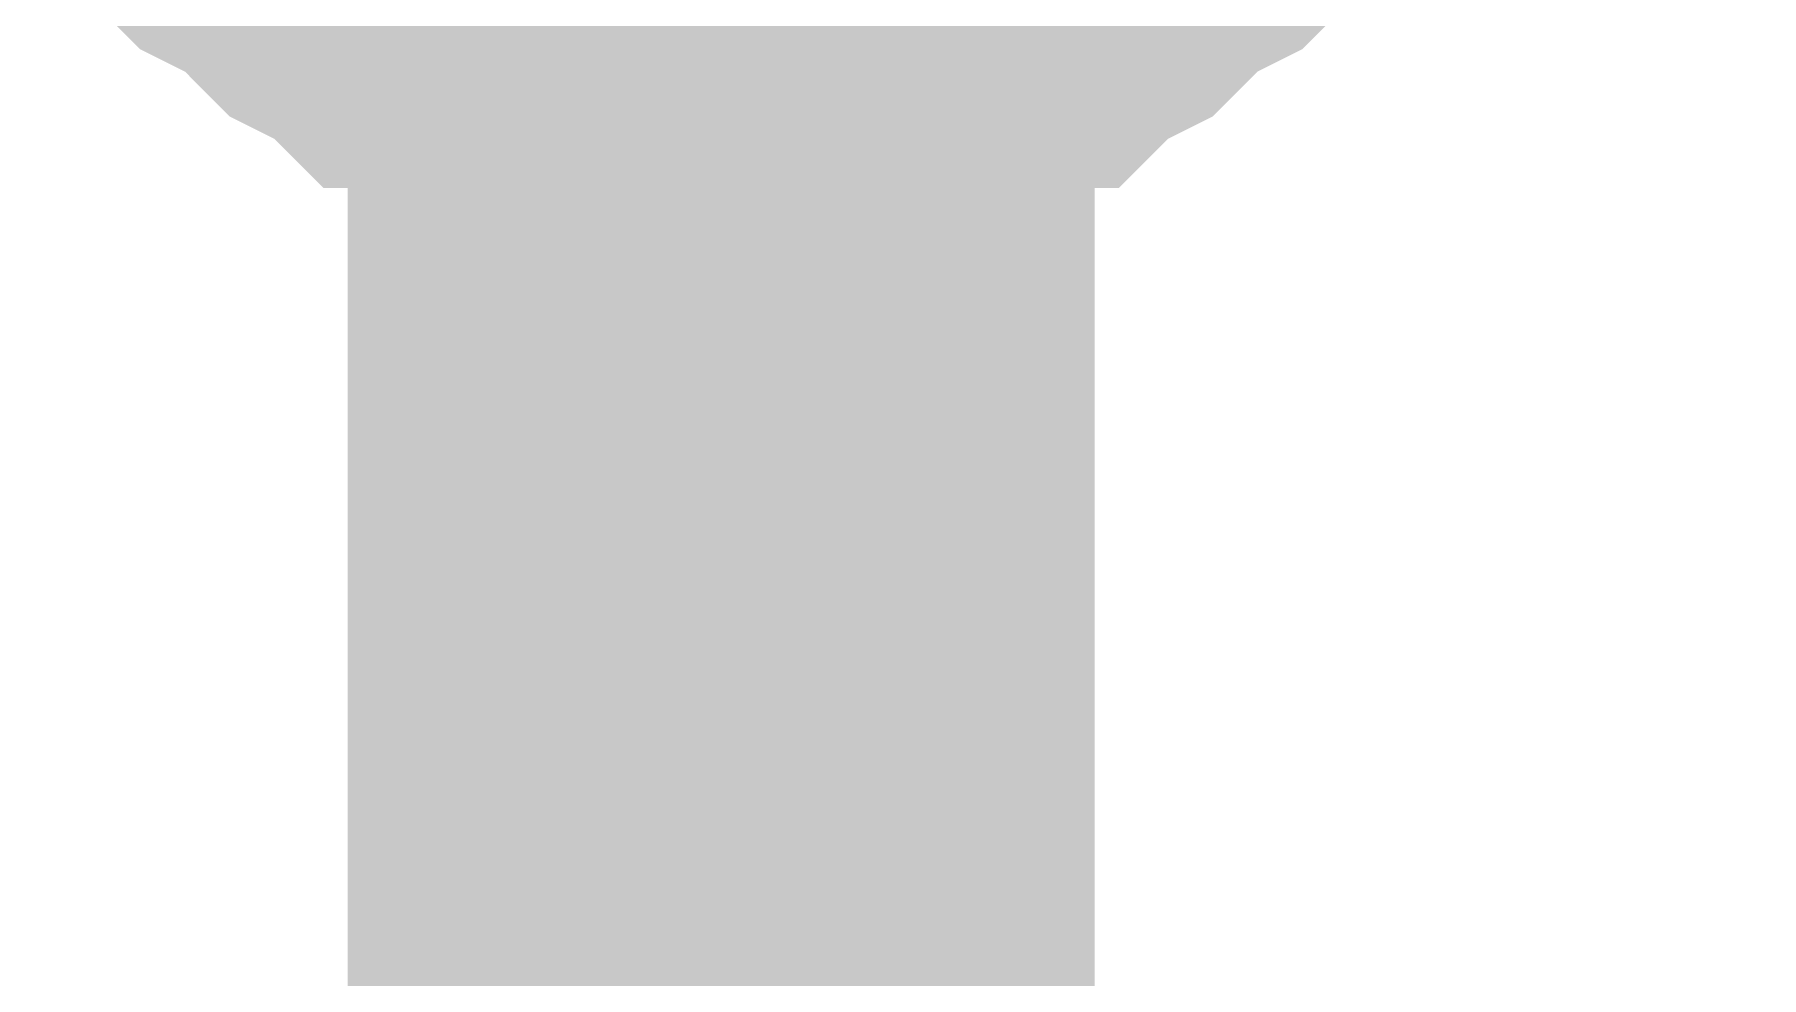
# Model space of a CAD drawing. Header units: inches. Extents: x 0 to 841, y 0 to 594.
# Drawn here: x 379.32 to 381.052, y 550.858 to 551.803 of the extents above; entities that cross this region are included whole.
import ezdxf

# ---------------------------------------------------------------- set-up
doc = ezdxf.new("R2010")
doc.units = ezdxf.units.IN
doc.layers.add('Sheet', color=255, linetype='Continuous')

msp = doc.modelspace()

# ---------------------------------------------------------------- linework, layer by layer
at = {"layer": 'Sheet'}
for points in [[(387.5095, 567.4982, 0.7493, 0.7493, 0), (380.0086, 567.4982, 0.7493, 0.7493, 0), (380.0086, 552.4955, 0.7493, 0.7493, 0), (380.0086, 552.4955, 0.7493, 0.7493, 0), (380.0086, 549.98, 0.7493, 0.7493, 0)], [(380.0086, 551.7319, 0.2997, 0.2997, 0), (379.9637, 551.7319, 0.2997, 0.2997, 0), (379.9187, 551.7319, 0.2997, 0.2997, 0), (379.8963, 551.7319, 0.2997, 0.2997, 0), (379.8514, 551.7543, 0.2997, 0.2997, 0), (379.8065, 551.7543, 0.2997, 0.2997, 0), (379.784, 551.7768, 0.2997, 0.2997, 0), (379.7391, 551.7768, 0.2997, 0.2997, 0), (379.7166, 551.7992, 0.2997, 0.2997, 0), (379.6717, 551.7992, 0.2997, 0.2997, 0), (379.6492, 551.8217, 0.2997, 0.2997, 0), (379.6043, 551.8441, 0.2997, 0.2997, 0), (379.5819, 551.8666, 0.2997, 0.2997, 0), (379.5594, 551.8891, 0.2997, 0.2997, 0), (379.5145, 551.9115, 0.2997, 0.2997, 0), (379.492, 551.934, 0.2997, 0.2997, 0), (379.4696, 551.9564, 0.2997, 0.2997, 0)], [(380.0086, 551.7319, 0.2997, 0.2997, 0), (379.9637, 551.7319, 0.2997, 0.2997, 0), (379.9187, 551.7319, 0.2997, 0.2997, 0), (379.8963, 551.7319, 0.2997, 0.2997, 0), (379.8514, 551.7543, 0.2997, 0.2997, 0), (379.8065, 551.7543, 0.2997, 0.2997, 0), (379.784, 551.7768, 0.2997, 0.2997, 0), (379.7391, 551.7768, 0.2997, 0.2997, 0), (379.7166, 551.7992, 0.2997, 0.2997, 0), (379.6717, 551.7992, 0.2997, 0.2997, 0), (379.6492, 551.8217, 0.2997, 0.2997, 0), (379.6043, 551.8441, 0.2997, 0.2997, 0), (379.5819, 551.8666, 0.2997, 0.2997, 0), (379.5594, 551.8891, 0.2997, 0.2997, 0), (379.5145, 551.9115, 0.2997, 0.2997, 0), (379.492, 551.934, 0.2997, 0.2997, 0), (379.4696, 551.9564, 0.2997, 0.2997, 0)], [(380.0086, 551.7319, 0.2997, 0.2997, 0), (379.9637, 551.7319, 0.2997, 0.2997, 0), (379.9187, 551.7319, 0.2997, 0.2997, 0), (379.8963, 551.7319, 0.2997, 0.2997, 0), (379.8514, 551.7543, 0.2997, 0.2997, 0), (379.8065, 551.7543, 0.2997, 0.2997, 0), (379.784, 551.7768, 0.2997, 0.2997, 0), (379.7391, 551.7768, 0.2997, 0.2997, 0), (379.7166, 551.7992, 0.2997, 0.2997, 0), (379.6717, 551.7992, 0.2997, 0.2997, 0), (379.6492, 551.8217, 0.2997, 0.2997, 0), (379.6043, 551.8441, 0.2997, 0.2997, 0), (379.5819, 551.8666, 0.2997, 0.2997, 0), (379.5594, 551.8891, 0.2997, 0.2997, 0), (379.5145, 551.9115, 0.2997, 0.2997, 0), (379.492, 551.934, 0.2997, 0.2997, 0), (379.4696, 551.9564, 0.2997, 0.2997, 0)], [(380.0086, 551.7319, 0.2997, 0.2997, 0), (379.9637, 551.7319, 0.2997, 0.2997, 0), (379.9187, 551.7319, 0.2997, 0.2997, 0), (379.8963, 551.7319, 0.2997, 0.2997, 0), (379.8514, 551.7543, 0.2997, 0.2997, 0), (379.8065, 551.7543, 0.2997, 0.2997, 0), (379.784, 551.7768, 0.2997, 0.2997, 0), (379.7391, 551.7768, 0.2997, 0.2997, 0), (379.7166, 551.7992, 0.2997, 0.2997, 0), (379.6717, 551.7992, 0.2997, 0.2997, 0), (379.6492, 551.8217, 0.2997, 0.2997, 0), (379.6043, 551.8441, 0.2997, 0.2997, 0), (379.5819, 551.8666, 0.2997, 0.2997, 0), (379.5594, 551.8891, 0.2997, 0.2997, 0), (379.5145, 551.9115, 0.2997, 0.2997, 0), (379.492, 551.934, 0.2997, 0.2997, 0), (379.4696, 551.9564, 0.2997, 0.2997, 0)], [(380.5476, 551.9564, 0.2997, 0.2997, 0), (380.5251, 551.934, 0.2997, 0.2997, 0), (380.5026, 551.9115, 0.2997, 0.2997, 0), (380.4577, 551.8891, 0.2997, 0.2997, 0), (380.4353, 551.8666, 0.2997, 0.2997, 0), (380.4128, 551.8441, 0.2997, 0.2997, 0), (380.3679, 551.8217, 0.2997, 0.2997, 0), (380.3454, 551.7992, 0.2997, 0.2997, 0), (380.3005, 551.7992, 0.2997, 0.2997, 0), (380.2781, 551.7768, 0.2997, 0.2997, 0), (380.2331, 551.7768, 0.2997, 0.2997, 0), (380.2107, 551.7543, 0.2997, 0.2997, 0), (380.1658, 551.7543, 0.2997, 0.2997, 0), (380.1209, 551.7319, 0.2997, 0.2997, 0), (380.0984, 551.7319, 0.2997, 0.2997, 0), (380.0535, 551.7319, 0.2997, 0.2997, 0), (380.0086, 551.7319, 0.2997, 0.2997, 0)], [(380.5476, 551.9564, 0.2997, 0.2997, 0), (380.5251, 551.934, 0.2997, 0.2997, 0), (380.5026, 551.9115, 0.2997, 0.2997, 0), (380.4577, 551.8891, 0.2997, 0.2997, 0), (380.4353, 551.8666, 0.2997, 0.2997, 0), (380.4128, 551.8441, 0.2997, 0.2997, 0), (380.3679, 551.8217, 0.2997, 0.2997, 0), (380.3454, 551.7992, 0.2997, 0.2997, 0), (380.3005, 551.7992, 0.2997, 0.2997, 0), (380.2781, 551.7768, 0.2997, 0.2997, 0), (380.2331, 551.7768, 0.2997, 0.2997, 0), (380.2107, 551.7543, 0.2997, 0.2997, 0), (380.1658, 551.7543, 0.2997, 0.2997, 0), (380.1209, 551.7319, 0.2997, 0.2997, 0), (380.0984, 551.7319, 0.2997, 0.2997, 0), (380.0535, 551.7319, 0.2997, 0.2997, 0), (380.0086, 551.7319, 0.2997, 0.2997, 0)], [(380.5476, 551.9564, 0.2997, 0.2997, 0), (380.5251, 551.934, 0.2997, 0.2997, 0), (380.5026, 551.9115, 0.2997, 0.2997, 0), (380.4577, 551.8891, 0.2997, 0.2997, 0), (380.4353, 551.8666, 0.2997, 0.2997, 0), (380.4128, 551.8441, 0.2997, 0.2997, 0), (380.3679, 551.8217, 0.2997, 0.2997, 0), (380.3454, 551.7992, 0.2997, 0.2997, 0), (380.3005, 551.7992, 0.2997, 0.2997, 0), (380.2781, 551.7768, 0.2997, 0.2997, 0), (380.2331, 551.7768, 0.2997, 0.2997, 0), (380.2107, 551.7543, 0.2997, 0.2997, 0), (380.1658, 551.7543, 0.2997, 0.2997, 0), (380.1209, 551.7319, 0.2997, 0.2997, 0), (380.0984, 551.7319, 0.2997, 0.2997, 0), (380.0535, 551.7319, 0.2997, 0.2997, 0), (380.0086, 551.7319, 0.2997, 0.2997, 0)], [(380.5476, 551.9564, 0.2997, 0.2997, 0), (380.5251, 551.934, 0.2997, 0.2997, 0), (380.5026, 551.9115, 0.2997, 0.2997, 0), (380.4577, 551.8891, 0.2997, 0.2997, 0), (380.4353, 551.8666, 0.2997, 0.2997, 0), (380.4128, 551.8441, 0.2997, 0.2997, 0), (380.3679, 551.8217, 0.2997, 0.2997, 0), (380.3454, 551.7992, 0.2997, 0.2997, 0), (380.3005, 551.7992, 0.2997, 0.2997, 0), (380.2781, 551.7768, 0.2997, 0.2997, 0), (380.2331, 551.7768, 0.2997, 0.2997, 0), (380.2107, 551.7543, 0.2997, 0.2997, 0), (380.1658, 551.7543, 0.2997, 0.2997, 0), (380.1209, 551.7319, 0.2997, 0.2997, 0), (380.0984, 551.7319, 0.2997, 0.2997, 0), (380.0535, 551.7319, 0.2997, 0.2997, 0), (380.0086, 551.7319, 0.2997, 0.2997, 0)], [(380.0086, 551.7319, 0.0991, 0.0991, 0), (379.9637, 551.7319, 0.0991, 0.0991, 0), (379.9187, 551.7319, 0.0991, 0.0991, 0), (379.8963, 551.7319, 0.0991, 0.0991, 0), (379.8514, 551.7543, 0.0991, 0.0991, 0), (379.8065, 551.7543, 0.0991, 0.0991, 0), (379.784, 551.7768, 0.0991, 0.0991, 0), (379.7391, 551.7768, 0.0991, 0.0991, 0), (379.7166, 551.7992, 0.0991, 0.0991, 0), (379.6717, 551.7992, 0.0991, 0.0991, 0), (379.6492, 551.8217, 0.0991, 0.0991, 0), (379.6043, 551.8441, 0.0991, 0.0991, 0), (379.5819, 551.8666, 0.0991, 0.0991, 0)], [(380.0086, 551.7319, 0.0991, 0.0991, 0), (379.9637, 551.7319, 0.0991, 0.0991, 0), (379.9187, 551.7319, 0.0991, 0.0991, 0), (379.8963, 551.7319, 0.0991, 0.0991, 0), (379.8514, 551.7543, 0.0991, 0.0991, 0), (379.8065, 551.7543, 0.0991, 0.0991, 0), (379.784, 551.7768, 0.0991, 0.0991, 0), (379.7391, 551.7768, 0.0991, 0.0991, 0), (379.7166, 551.7992, 0.0991, 0.0991, 0), (379.6717, 551.7992, 0.0991, 0.0991, 0), (379.6492, 551.8217, 0.0991, 0.0991, 0), (379.6043, 551.8441, 0.0991, 0.0991, 0), (379.5819, 551.8666, 0.0991, 0.0991, 0)], [(380.0086, 551.7319, 0.0991, 0.0991, 0), (379.9637, 551.7319, 0.0991, 0.0991, 0), (379.9187, 551.7319, 0.0991, 0.0991, 0), (379.8963, 551.7319, 0.0991, 0.0991, 0), (379.8514, 551.7543, 0.0991, 0.0991, 0), (379.8065, 551.7543, 0.0991, 0.0991, 0), (379.784, 551.7768, 0.0991, 0.0991, 0), (379.7391, 551.7768, 0.0991, 0.0991, 0), (379.7166, 551.7992, 0.0991, 0.0991, 0), (379.6717, 551.7992, 0.0991, 0.0991, 0), (379.6492, 551.8217, 0.0991, 0.0991, 0), (379.6043, 551.8441, 0.0991, 0.0991, 0), (379.5819, 551.8666, 0.0991, 0.0991, 0)], [(380.0086, 551.7319, 0.0991, 0.0991, 0), (379.9637, 551.7319, 0.0991, 0.0991, 0), (379.9187, 551.7319, 0.0991, 0.0991, 0), (379.8963, 551.7319, 0.0991, 0.0991, 0), (379.8514, 551.7543, 0.0991, 0.0991, 0), (379.8065, 551.7543, 0.0991, 0.0991, 0), (379.784, 551.7768, 0.0991, 0.0991, 0), (379.7391, 551.7768, 0.0991, 0.0991, 0), (379.7166, 551.7992, 0.0991, 0.0991, 0), (379.6717, 551.7992, 0.0991, 0.0991, 0), (379.6492, 551.8217, 0.0991, 0.0991, 0), (379.6043, 551.8441, 0.0991, 0.0991, 0), (379.5819, 551.8666, 0.0991, 0.0991, 0)], [(380.4353, 551.8666, 0.0991, 0.0991, 0), (380.4128, 551.8441, 0.0991, 0.0991, 0), (380.3679, 551.8217, 0.0991, 0.0991, 0), (380.3454, 551.7992, 0.0991, 0.0991, 0), (380.3005, 551.7992, 0.0991, 0.0991, 0), (380.2781, 551.7768, 0.0991, 0.0991, 0), (380.2331, 551.7768, 0.0991, 0.0991, 0), (380.2107, 551.7543, 0.0991, 0.0991, 0), (380.1658, 551.7543, 0.0991, 0.0991, 0), (380.1209, 551.7319, 0.0991, 0.0991, 0), (380.0984, 551.7319, 0.0991, 0.0991, 0), (380.0535, 551.7319, 0.0991, 0.0991, 0), (380.0086, 551.7319, 0.0991, 0.0991, 0)], [(380.4353, 551.8666, 0.0991, 0.0991, 0), (380.4128, 551.8441, 0.0991, 0.0991, 0), (380.3679, 551.8217, 0.0991, 0.0991, 0), (380.3454, 551.7992, 0.0991, 0.0991, 0), (380.3005, 551.7992, 0.0991, 0.0991, 0), (380.2781, 551.7768, 0.0991, 0.0991, 0), (380.2331, 551.7768, 0.0991, 0.0991, 0), (380.2107, 551.7543, 0.0991, 0.0991, 0), (380.1658, 551.7543, 0.0991, 0.0991, 0), (380.1209, 551.7319, 0.0991, 0.0991, 0), (380.0984, 551.7319, 0.0991, 0.0991, 0), (380.0535, 551.7319, 0.0991, 0.0991, 0), (380.0086, 551.7319, 0.0991, 0.0991, 0)], [(380.4353, 551.8666, 0.0991, 0.0991, 0), (380.4128, 551.8441, 0.0991, 0.0991, 0), (380.3679, 551.8217, 0.0991, 0.0991, 0), (380.3454, 551.7992, 0.0991, 0.0991, 0), (380.3005, 551.7992, 0.0991, 0.0991, 0), (380.2781, 551.7768, 0.0991, 0.0991, 0), (380.2331, 551.7768, 0.0991, 0.0991, 0), (380.2107, 551.7543, 0.0991, 0.0991, 0), (380.1658, 551.7543, 0.0991, 0.0991, 0), (380.1209, 551.7319, 0.0991, 0.0991, 0), (380.0984, 551.7319, 0.0991, 0.0991, 0), (380.0535, 551.7319, 0.0991, 0.0991, 0), (380.0086, 551.7319, 0.0991, 0.0991, 0)], [(380.4353, 551.8666, 0.0991, 0.0991, 0), (380.4128, 551.8441, 0.0991, 0.0991, 0), (380.3679, 551.8217, 0.0991, 0.0991, 0), (380.3454, 551.7992, 0.0991, 0.0991, 0), (380.3005, 551.7992, 0.0991, 0.0991, 0), (380.2781, 551.7768, 0.0991, 0.0991, 0), (380.2331, 551.7768, 0.0991, 0.0991, 0), (380.2107, 551.7543, 0.0991, 0.0991, 0), (380.1658, 551.7543, 0.0991, 0.0991, 0), (380.1209, 551.7319, 0.0991, 0.0991, 0), (380.0984, 551.7319, 0.0991, 0.0991, 0), (380.0535, 551.7319, 0.0991, 0.0991, 0), (380.0086, 551.7319, 0.0991, 0.0991, 0)]]:
    msp.add_lwpolyline(points, format="xyseb", dxfattribs=at)

doc.saveas('drawing.dxf')
